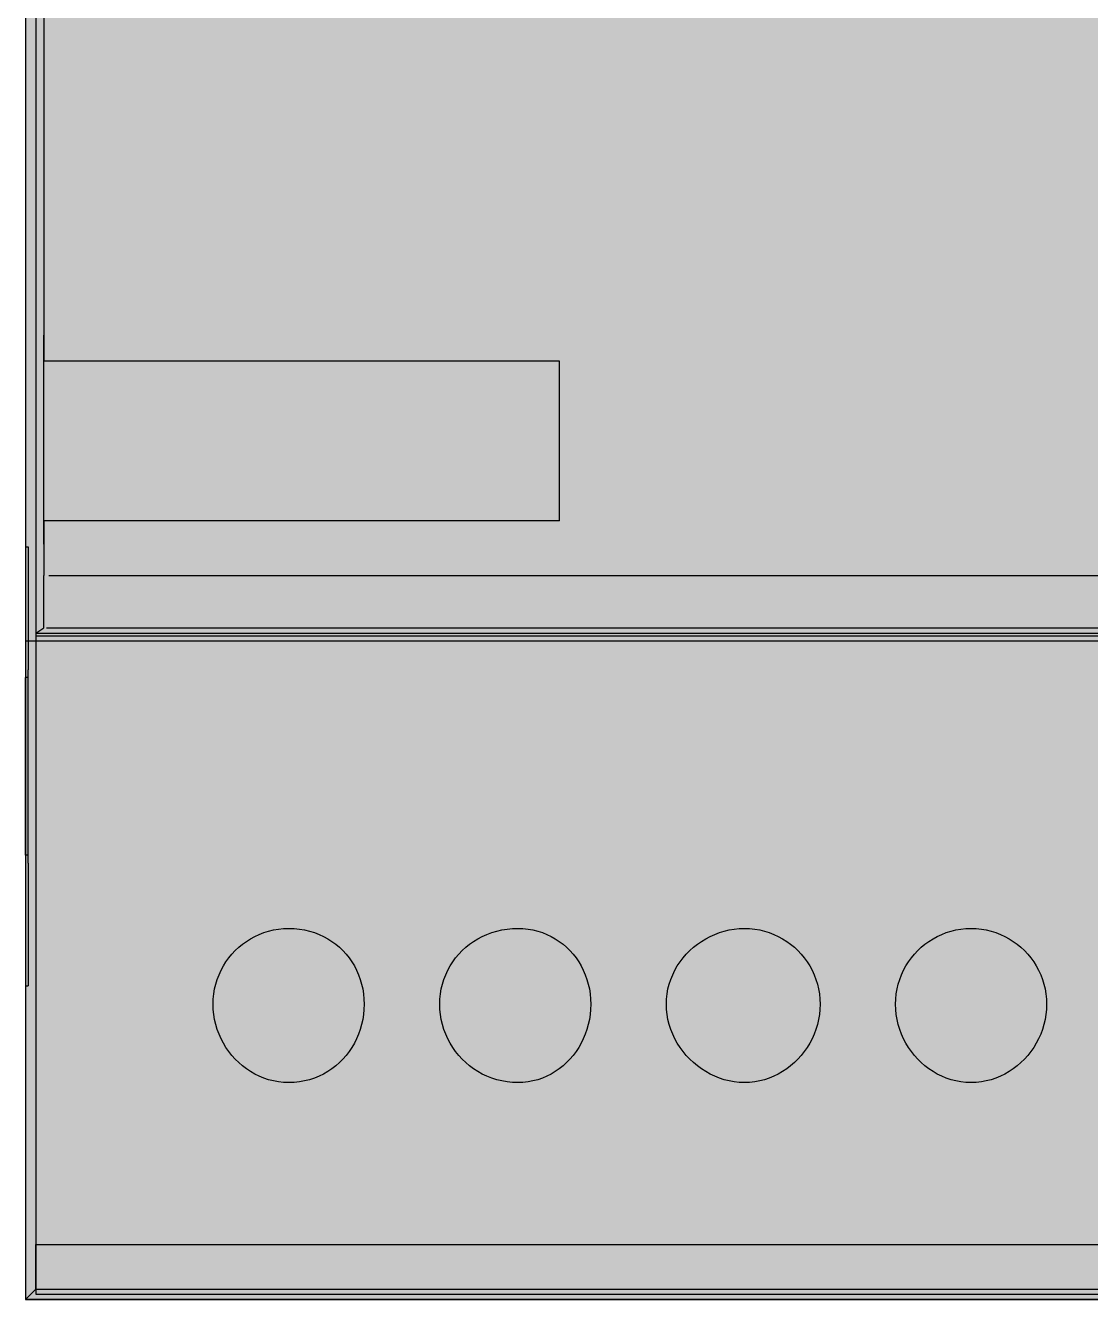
# Model space of a CAD drawing. Header units: millimetres. Extents: x 0 to 966, y -664 to 90.
# Drawn here: x 0 to 35.88, y -130 to -87.07 of the extents above; entities that cross this region are included whole.
import ezdxf

# ---------------------------------------------------------------- set-up
doc = ezdxf.new("R2010")
doc.units = ezdxf.units.MM
for name, color, linetype in [('HDL_BODY', 7, 'Continuous'), ('HDL_COLOUR', 7, 'Continuous'), ('HDL_DETAIL', 7, 'Continuous'), ('HDL_PRINT', 7, 'Continuous')]:
    doc.layers.add(name, color=color, linetype=linetype)

# ---------------------------------------------------------------- blocks, each defined once
blk = doc.blocks.new('M_R12.16.1-CD_FRONT')
at = {"layer": 'HDL_BODY', "true_color": 0x202126}
blk.add_hatch(color=250, dxfattribs=at).paths.add_polyline_path([(0, 0), (216, 0), (216, 90), (0, 90)])
at = {"layer": 'HDL_BODY', "true_color": 0x2a2a30}
blk.add_hatch(color=250, dxfattribs=at).paths.add_polyline_path([(0.4, 20.52), (215.6, 20.52), (215.6, 68.31), (0.4, 68.31)])
at = {"layer": 'HDL_BODY', "true_color": 0x23242a}
blk.add_hatch(color=250, dxfattribs=at).paths.add_polyline_path([(0.4, 0.5), (215.6, 0.5), (215.6, 19.8), (0.4, 19.8)])
at = {"layer": 'HDL_COLOUR', "true_color": 0x757a83}
blk.add_hatch(color=8, dxfattribs=at).paths.add_polyline_path([(0.615, 26.243), (17.993, 26.243), (17.993, 31.616), (0.615, 31.616)])
at = {"layer": 'HDL_COLOUR', "true_color": 0x18191d}
for points in [[(11.411, 9.951), (11.405, 9.776), (11.389, 9.603), (11.362, 9.433), (11.326, 9.266), (11.279, 9.103), (11.223, 8.944), (11.157, 8.789), (11.082, 8.64), (10.999, 8.496), (10.906, 8.358), (10.806, 8.226), (10.697, 8.101), (10.581, 7.984), (10.457, 7.875), (10.326, 7.773), (10.188, 7.681), (10.043, 7.597), (9.892, 7.523), (9.735, 7.46), (9.572, 7.407), (9.403, 7.365), (9.229, 7.334), (9.049, 7.315), (8.865, 7.309), (8.691, 7.315), (8.52, 7.334), (8.353, 7.365), (8.189, 7.407), (8.03, 7.46), (7.875, 7.524), (7.725, 7.597), (7.581, 7.681), (7.443, 7.773), (7.31, 7.875), (7.185, 7.984), (7.066, 8.101), (6.954, 8.226), (6.851, 8.358), (6.755, 8.496), (6.668, 8.64), (6.589, 8.789), (6.52, 8.944), (6.46, 9.103), (6.411, 9.266), (6.371, 9.433), (6.343, 9.603), (6.326, 9.776), (6.32, 9.951), (6.326, 10.126), (6.343, 10.297), (6.371, 10.465), (6.411, 10.629), (6.46, 10.789), (6.52, 10.944), (6.589, 11.094), (6.668, 11.239), (6.755, 11.378), (6.851, 11.511), (6.954, 11.637), (7.066, 11.756), (7.185, 11.868), (7.31, 11.972), (7.443, 12.068), (7.581, 12.156), (7.725, 12.234), (7.875, 12.304), (8.03, 12.363), (8.189, 12.413), (8.353, 12.453), (8.52, 12.481), (8.691, 12.499), (8.865, 12.504), (9.049, 12.499), (9.229, 12.481), (9.403, 12.453), (9.572, 12.413), (9.735, 12.363), (9.892, 12.304), (10.043, 12.234), (10.188, 12.156), (10.326, 12.068), (10.457, 11.972), (10.581, 11.868), (10.697, 11.756), (10.806, 11.637), (10.906, 11.511), (10.999, 11.378), (11.082, 11.239), (11.157, 11.094), (11.223, 10.944), (11.279, 10.789), (11.326, 10.629), (11.362, 10.465), (11.389, 10.297), (11.405, 10.126), (11.411, 9.951)], [(19.046, 9.951), (19.041, 9.776), (19.025, 9.603), (18.998, 9.433), (18.962, 9.266), (18.915, 9.103), (18.86, 8.944), (18.795, 8.789), (18.721, 8.64), (18.639, 8.496), (18.548, 8.358), (18.45, 8.226), (18.344, 8.101), (18.231, 7.984), (18.11, 7.875), (17.983, 7.773), (17.85, 7.681), (17.711, 7.597), (17.565, 7.523), (17.414, 7.46), (17.258, 7.407), (17.098, 7.365), (16.932, 7.334), (16.762, 7.315), (16.589, 7.309), (16.404, 7.315), (16.224, 7.334), (16.047, 7.365), (15.876, 7.407), (15.709, 7.46), (15.548, 7.523), (15.392, 7.597), (15.243, 7.681), (15.1, 7.773), (14.964, 7.875), (14.834, 7.984), (14.713, 8.101), (14.599, 8.226), (14.493, 8.358), (14.395, 8.496), (14.307, 8.64), (14.227, 8.789), (14.157, 8.944), (14.097, 9.103), (14.047, 9.266), (14.008, 9.433), (13.979, 9.603), (13.962, 9.776), (13.956, 9.951), (13.962, 10.126), (13.979, 10.297), (14.008, 10.465), (14.047, 10.629), (14.097, 10.789), (14.157, 10.944), (14.227, 11.094), (14.307, 11.239), (14.395, 11.378), (14.493, 11.511), (14.599, 11.637), (14.713, 11.756), (14.834, 11.868), (14.964, 11.972), (15.1, 12.068), (15.243, 12.156), (15.392, 12.234), (15.548, 12.304), (15.709, 12.363), (15.876, 12.413), (16.047, 12.453), (16.224, 12.481), (16.404, 12.499), (16.589, 12.504), (16.762, 12.499), (16.932, 12.481), (17.098, 12.453), (17.258, 12.413), (17.414, 12.363), (17.565, 12.304), (17.711, 12.234), (17.85, 12.156), (17.983, 12.068), (18.11, 11.972), (18.231, 11.868), (18.344, 11.756), (18.45, 11.637), (18.548, 11.511), (18.639, 11.378), (18.721, 11.239), (18.795, 11.094), (18.86, 10.944), (18.915, 10.789), (18.962, 10.629), (18.998, 10.465), (19.025, 10.297), (19.041, 10.126), (19.046, 9.951)], [(26.77, 9.951), (26.764, 9.776), (26.747, 9.603), (26.718, 9.433), (26.679, 9.266), (26.629, 9.103), (26.57, 8.944), (26.5, 8.789), (26.422, 8.64), (26.335, 8.496), (26.239, 8.358), (26.135, 8.226), (26.024, 8.101), (25.905, 7.984), (25.779, 7.875), (25.647, 7.773), (25.509, 7.681), (25.364, 7.597), (25.215, 7.523), (25.06, 7.46), (24.901, 7.407), (24.737, 7.365), (24.57, 7.334), (24.399, 7.315), (24.225, 7.309), (24.05, 7.315), (23.878, 7.334), (23.708, 7.365), (23.542, 7.407), (23.379, 7.46), (23.221, 7.523), (23.067, 7.597), (22.918, 7.681), (22.774, 7.773), (22.637, 7.875), (22.506, 7.984), (22.381, 8.101), (22.265, 8.226), (22.155, 8.358), (22.054, 8.496), (21.962, 8.64), (21.879, 8.789), (21.806, 8.944), (21.742, 9.103), (21.689, 9.266), (21.647, 9.433), (21.617, 9.603), (21.598, 9.776), (21.592, 9.951), (21.598, 10.126), (21.617, 10.297), (21.647, 10.465), (21.689, 10.629), (21.742, 10.789), (21.806, 10.944), (21.879, 11.094), (21.962, 11.239), (22.054, 11.378), (22.155, 11.511), (22.265, 11.637), (22.381, 11.756), (22.506, 11.868), (22.637, 11.972), (22.774, 12.068), (22.918, 12.156), (23.067, 12.234), (23.221, 12.304), (23.379, 12.363), (23.542, 12.413), (23.708, 12.453), (23.878, 12.481), (24.05, 12.499), (24.225, 12.504), (24.399, 12.499), (24.57, 12.481), (24.737, 12.453), (24.901, 12.413), (25.06, 12.363), (25.215, 12.304), (25.364, 12.234), (25.509, 12.156), (25.647, 12.068), (25.779, 11.972), (25.905, 11.868), (26.024, 11.756), (26.135, 11.637), (26.239, 11.511), (26.335, 11.378), (26.422, 11.239), (26.5, 11.094), (26.57, 10.944), (26.629, 10.789), (26.679, 10.629), (26.718, 10.465), (26.747, 10.297), (26.764, 10.126), (26.77, 9.951)], [(34.405, 9.951), (34.399, 9.776), (34.381, 9.603), (34.353, 9.433), (34.314, 9.266), (34.264, 9.103), (34.204, 8.944), (34.135, 8.789), (34.057, 8.64), (33.97, 8.496), (33.874, 8.358), (33.77, 8.226), (33.659, 8.101), (33.54, 7.984), (33.414, 7.875), (33.282, 7.773), (33.144, 7.681), (33, 7.597), (32.85, 7.523), (32.695, 7.46), (32.536, 7.407), (32.372, 7.365), (32.205, 7.334), (32.034, 7.315), (31.86, 7.309), (31.686, 7.315), (31.515, 7.334), (31.348, 7.365), (31.184, 7.407), (31.025, 7.46), (30.87, 7.523), (30.72, 7.597), (30.576, 7.681), (30.438, 7.773), (30.306, 7.875), (30.18, 7.984), (30.061, 8.101), (29.95, 8.226), (29.846, 8.358), (29.75, 8.496), (29.663, 8.64), (29.585, 8.789), (29.516, 8.944), (29.456, 9.103), (29.406, 9.266), (29.367, 9.433), (29.339, 9.603), (29.321, 9.776), (29.315, 9.951), (29.321, 10.126), (29.339, 10.297), (29.367, 10.465), (29.406, 10.629), (29.456, 10.789), (29.516, 10.944), (29.585, 11.094), (29.663, 11.239), (29.75, 11.378), (29.846, 11.511), (29.95, 11.637), (30.061, 11.756), (30.18, 11.868), (30.306, 11.972), (30.438, 12.068), (30.576, 12.156), (30.72, 12.234), (30.87, 12.304), (31.025, 12.363), (31.184, 12.413), (31.348, 12.453), (31.515, 12.481), (31.686, 12.499), (31.86, 12.504), (32.034, 12.499), (32.205, 12.481), (32.372, 12.453), (32.536, 12.413), (32.695, 12.363), (32.85, 12.304), (33, 12.234), (33.144, 12.156), (33.282, 12.068), (33.414, 11.972), (33.54, 11.868), (33.659, 11.756), (33.77, 11.637), (33.874, 11.511), (33.97, 11.378), (34.057, 11.239), (34.135, 11.094), (34.204, 10.944), (34.264, 10.789), (34.314, 10.629), (34.353, 10.465), (34.381, 10.297), (34.399, 10.126), (34.405, 9.951)]]:
    blk.add_hatch(color=250, dxfattribs=at).paths.add_polyline_path(points)
at = {"layer": 'HDL_PRINT', "true_color": 0xdee1e9}
for points in [[(9.918, 40.948), (10.708, 42.622), (11.674, 40.948), (9.918, 40.948)], [(26.331, 40.948), (27.296, 42.622), (28.174, 40.948), (26.331, 40.948)]]:
    blk.add_hatch(color=254, dxfattribs=at).paths.add_polyline_path(points)
h = blk.add_hatch(color=254, dxfattribs=at)
h.paths.add_polyline_path([(11.849, 37.955), (11.411, 37.955), (11.235, 38.484), (10.27, 38.484), (10.094, 37.955), (9.655, 37.955), (10.533, 40.158), (10.972, 40.158), (11.849, 37.955)])
h.paths.add_polyline_path([(11.059, 38.835), (10.708, 39.629), (10.445, 38.835), (11.059, 38.835)])
h = blk.add_hatch(color=254, dxfattribs=at)
h.paths.add_polyline_path([(26.419, 40.158), (27.296, 40.158), (27.367, 40.158), (27.428, 40.158), (27.481, 40.158), (27.528, 40.158), (27.57, 40.158), (27.61, 40.158), (27.647, 40.158), (27.685, 40.157), (27.723, 40.156), (27.76, 40.151), (27.798, 40.141), (27.836, 40.125), (27.873, 40.101), (27.911, 40.068), (27.944, 40.063), (27.969, 40.049), (27.989, 40.027), (28.008, 39.998), (28.029, 39.966), (28.054, 39.93), (28.086, 39.893), (28.091, 39.855), (28.104, 39.817), (28.121, 39.78), (28.14, 39.742), (28.157, 39.704), (28.169, 39.667), (28.174, 39.629), (28.169, 39.591), (28.157, 39.553), (28.14, 39.515), (28.121, 39.478), (28.104, 39.44), (28.091, 39.402), (28.086, 39.364), (28.049, 39.326), (28.011, 39.288), (27.974, 39.251), (27.936, 39.213), (27.898, 39.175), (27.861, 39.138), (27.823, 39.099), (27.885, 39.096), (27.94, 39.085), (27.988, 39.068), (28.032, 39.045), (28.071, 39.019), (28.107, 38.989), (28.141, 38.957), (28.174, 38.924), (28.207, 38.886), (28.23, 38.846), (28.246, 38.804), (28.255, 38.756), (28.26, 38.703), (28.262, 38.642), (28.262, 38.57), (28.262, 38.533), (28.26, 38.496), (28.255, 38.458), (28.246, 38.42), (28.23, 38.382), (28.207, 38.344), (28.174, 38.306), (28.169, 38.269), (28.155, 38.232), (28.133, 38.194), (28.105, 38.156), (28.072, 38.119), (28.036, 38.082), (27.999, 38.044), (27.961, 38.039), (27.923, 38.027), (27.886, 38.009), (27.848, 37.99), (27.811, 37.973), (27.773, 37.96), (27.735, 37.955), (27.703, 37.955), (27.663, 37.955), (27.615, 37.955), (27.559, 37.955), (27.493, 37.955), (27.417, 37.955), (27.33, 37.955), (27.232, 37.955), (27.121, 37.955), (26.419, 37.955), (26.419, 40.158)])
h.paths.add_polyline_path([(26.858, 39.804), (26.858, 39.275), (27.121, 39.275), (27.191, 39.275), (27.252, 39.275), (27.305, 39.275), (27.352, 39.275), (27.395, 39.275), (27.434, 39.275), (27.472, 39.275), (27.509, 39.281), (27.537, 39.298), (27.56, 39.319), (27.583, 39.341), (27.61, 39.357), (27.647, 39.364), (27.654, 39.402), (27.67, 39.43), (27.691, 39.453), (27.713, 39.475), (27.729, 39.503), (27.735, 39.539), (27.735, 39.584), (27.732, 39.625), (27.724, 39.662), (27.709, 39.691), (27.685, 39.711), (27.647, 39.718), (27.641, 39.754), (27.622, 39.778), (27.593, 39.793), (27.557, 39.801), (27.516, 39.803), (27.472, 39.804), (27.462, 39.804), (27.433, 39.804), (27.389, 39.804), (27.333, 39.804), (27.267, 39.804), (27.196, 39.804), (27.121, 39.804), (26.858, 39.804)])
h.paths.add_polyline_path([(26.858, 38.924), (26.858, 38.306), (27.296, 38.306), (27.347, 38.306), (27.404, 38.306), (27.461, 38.306), (27.511, 38.306), (27.546, 38.306), (27.56, 38.306), (27.597, 38.313), (27.625, 38.329), (27.648, 38.351), (27.67, 38.372), (27.698, 38.389), (27.735, 38.395), (27.74, 38.433), (27.753, 38.471), (27.77, 38.509), (27.789, 38.546), (27.806, 38.584), (27.818, 38.622), (27.823, 38.66), (27.822, 38.669), (27.818, 38.691), (27.804, 38.717), (27.778, 38.74), (27.735, 38.749), (27.729, 38.786), (27.713, 38.813), (27.691, 38.835), (27.67, 38.858), (27.654, 38.886), (27.647, 38.924), (27.611, 38.924), (27.567, 38.924), (27.516, 38.924), (27.461, 38.924), (27.402, 38.924), (27.339, 38.924), (27.274, 38.924), (27.209, 38.924), (26.858, 38.924)])
at = {"layer": 'HDL_DETAIL', "color": 251, "true_color": 0x52555c}
for points in [[(0.001, 0), (216, 0), (216, 89.824), (0.001, 89.824), (0.001, 0)], [(0.352, 0.176), (215.824, 0.176), (215.824, 90), (0.352, 90), (0.352, 0.176)], [(0.001, 22.192), (216, 22.192), (216, 67.544), (0.001, 67.544), (0.001, 22.192)], [(0.352, 22.368), (215.824, 22.368), (215.824, 67.72), (0.352, 67.72), (0.352, 22.368)], [(11.411, 9.951), (11.405, 9.776), (11.389, 9.603), (11.362, 9.433), (11.326, 9.266), (11.279, 9.103), (11.223, 8.944), (11.157, 8.789), (11.082, 8.64), (10.999, 8.496), (10.906, 8.358), (10.806, 8.226), (10.697, 8.101), (10.581, 7.984), (10.457, 7.875), (10.326, 7.773), (10.188, 7.681), (10.043, 7.597), (9.892, 7.523), (9.735, 7.46), (9.572, 7.407), (9.403, 7.365), (9.229, 7.334), (9.049, 7.315), (8.865, 7.309), (8.691, 7.315), (8.52, 7.334), (8.353, 7.365), (8.189, 7.407), (8.03, 7.46), (7.875, 7.524), (7.725, 7.597), (7.581, 7.681), (7.443, 7.773), (7.31, 7.875), (7.185, 7.984), (7.066, 8.101), (6.954, 8.226), (6.851, 8.358), (6.755, 8.496), (6.668, 8.64), (6.589, 8.789), (6.52, 8.944), (6.46, 9.103), (6.411, 9.266), (6.371, 9.433), (6.343, 9.603), (6.326, 9.776), (6.32, 9.951), (6.326, 10.126), (6.343, 10.297), (6.371, 10.465), (6.411, 10.629), (6.46, 10.789), (6.52, 10.944), (6.589, 11.094), (6.668, 11.239), (6.755, 11.378), (6.851, 11.511), (6.954, 11.637), (7.066, 11.756), (7.185, 11.868), (7.31, 11.972), (7.443, 12.068), (7.581, 12.156), (7.725, 12.234), (7.875, 12.304), (8.03, 12.363), (8.189, 12.413), (8.353, 12.453), (8.52, 12.481), (8.691, 12.499), (8.865, 12.504), (9.049, 12.499), (9.229, 12.481), (9.403, 12.453), (9.572, 12.413), (9.735, 12.363), (9.892, 12.304), (10.043, 12.234), (10.188, 12.156), (10.326, 12.068), (10.457, 11.972), (10.581, 11.868), (10.697, 11.756), (10.806, 11.637), (10.906, 11.511), (10.999, 11.378), (11.082, 11.239), (11.157, 11.094), (11.223, 10.944), (11.279, 10.789), (11.326, 10.629), (11.362, 10.465), (11.389, 10.297), (11.405, 10.126), (11.411, 9.951)], [(19.046, 9.951), (19.041, 9.776), (19.025, 9.603), (18.998, 9.433), (18.962, 9.266), (18.915, 9.103), (18.86, 8.944), (18.795, 8.789), (18.721, 8.64), (18.639, 8.496), (18.548, 8.358), (18.45, 8.226), (18.344, 8.101), (18.231, 7.984), (18.11, 7.875), (17.983, 7.773), (17.85, 7.681), (17.711, 7.597), (17.565, 7.523), (17.414, 7.46), (17.258, 7.407), (17.098, 7.365), (16.932, 7.334), (16.762, 7.315), (16.589, 7.309), (16.404, 7.315), (16.224, 7.334), (16.047, 7.365), (15.876, 7.407), (15.709, 7.46), (15.548, 7.523), (15.392, 7.597), (15.243, 7.681), (15.1, 7.773), (14.964, 7.875), (14.834, 7.984), (14.713, 8.101), (14.599, 8.226), (14.493, 8.358), (14.395, 8.496), (14.307, 8.64), (14.227, 8.789), (14.157, 8.944), (14.097, 9.103), (14.047, 9.266), (14.008, 9.433), (13.979, 9.603), (13.962, 9.776), (13.956, 9.951), (13.962, 10.126), (13.979, 10.297), (14.008, 10.465), (14.047, 10.629), (14.097, 10.789), (14.157, 10.944), (14.227, 11.094), (14.307, 11.239), (14.395, 11.378), (14.493, 11.511), (14.599, 11.637), (14.713, 11.756), (14.834, 11.868), (14.964, 11.972), (15.1, 12.068), (15.243, 12.156), (15.392, 12.234), (15.548, 12.304), (15.709, 12.363), (15.876, 12.413), (16.047, 12.453), (16.224, 12.481), (16.404, 12.499), (16.589, 12.504), (16.762, 12.499), (16.932, 12.481), (17.098, 12.453), (17.258, 12.413), (17.414, 12.363), (17.565, 12.304), (17.711, 12.234), (17.85, 12.156), (17.983, 12.068), (18.11, 11.972), (18.231, 11.868), (18.344, 11.756), (18.45, 11.637), (18.548, 11.511), (18.639, 11.378), (18.721, 11.239), (18.795, 11.094), (18.86, 10.944), (18.915, 10.789), (18.962, 10.629), (18.998, 10.465), (19.025, 10.297), (19.041, 10.126), (19.046, 9.951)], [(26.77, 9.951), (26.764, 9.776), (26.747, 9.603), (26.718, 9.433), (26.679, 9.266), (26.629, 9.103), (26.57, 8.944), (26.5, 8.789), (26.422, 8.64), (26.335, 8.496), (26.239, 8.358), (26.135, 8.226), (26.024, 8.101), (25.905, 7.984), (25.779, 7.875), (25.647, 7.773), (25.509, 7.681), (25.364, 7.597), (25.215, 7.523), (25.06, 7.46), (24.901, 7.407), (24.737, 7.365), (24.57, 7.334), (24.399, 7.315), (24.225, 7.309), (24.05, 7.315), (23.878, 7.334), (23.708, 7.365), (23.542, 7.407), (23.379, 7.46), (23.221, 7.523), (23.067, 7.597), (22.918, 7.681), (22.774, 7.773), (22.637, 7.875), (22.506, 7.984), (22.381, 8.101), (22.265, 8.226), (22.155, 8.358), (22.054, 8.496), (21.962, 8.64), (21.879, 8.789), (21.806, 8.944), (21.742, 9.103), (21.689, 9.266), (21.647, 9.433), (21.617, 9.603), (21.598, 9.776), (21.592, 9.951), (21.598, 10.126), (21.617, 10.297), (21.647, 10.465), (21.689, 10.629), (21.742, 10.789), (21.806, 10.944), (21.879, 11.094), (21.962, 11.239), (22.054, 11.378), (22.155, 11.511), (22.265, 11.637), (22.381, 11.756), (22.506, 11.868), (22.637, 11.972), (22.774, 12.068), (22.918, 12.156), (23.067, 12.234), (23.221, 12.304), (23.379, 12.363), (23.542, 12.413), (23.708, 12.453), (23.878, 12.481), (24.05, 12.499), (24.225, 12.504), (24.399, 12.499), (24.57, 12.481), (24.737, 12.453), (24.901, 12.413), (25.06, 12.363), (25.215, 12.304), (25.364, 12.234), (25.509, 12.156), (25.647, 12.068), (25.779, 11.972), (25.905, 11.868), (26.024, 11.756), (26.135, 11.637), (26.239, 11.511), (26.335, 11.378), (26.422, 11.239), (26.5, 11.094), (26.57, 10.944), (26.629, 10.789), (26.679, 10.629), (26.718, 10.465), (26.747, 10.297), (26.764, 10.126), (26.77, 9.951)], [(34.405, 9.951), (34.399, 9.776), (34.381, 9.603), (34.353, 9.433), (34.314, 9.266), (34.264, 9.103), (34.204, 8.944), (34.135, 8.789), (34.057, 8.64), (33.97, 8.496), (33.874, 8.358), (33.77, 8.226), (33.659, 8.101), (33.54, 7.984), (33.414, 7.875), (33.282, 7.773), (33.144, 7.681), (33, 7.597), (32.85, 7.523), (32.695, 7.46), (32.536, 7.407), (32.372, 7.365), (32.205, 7.334), (32.034, 7.315), (31.86, 7.309), (31.686, 7.315), (31.515, 7.334), (31.348, 7.365), (31.184, 7.407), (31.025, 7.46), (30.87, 7.523), (30.72, 7.597), (30.576, 7.681), (30.438, 7.773), (30.306, 7.875), (30.18, 7.984), (30.061, 8.101), (29.95, 8.226), (29.846, 8.358), (29.75, 8.496), (29.663, 8.64), (29.585, 8.789), (29.516, 8.944), (29.456, 9.103), (29.406, 9.266), (29.367, 9.433), (29.339, 9.603), (29.321, 9.776), (29.315, 9.951), (29.321, 10.126), (29.339, 10.297), (29.367, 10.465), (29.406, 10.629), (29.456, 10.789), (29.516, 10.944), (29.585, 11.094), (29.663, 11.239), (29.75, 11.378), (29.846, 11.511), (29.95, 11.637), (30.061, 11.756), (30.18, 11.868), (30.306, 11.972), (30.438, 12.068), (30.576, 12.156), (30.72, 12.234), (30.87, 12.304), (31.025, 12.363), (31.184, 12.413), (31.348, 12.453), (31.515, 12.481), (31.686, 12.499), (31.86, 12.504), (32.034, 12.499), (32.205, 12.481), (32.372, 12.453), (32.536, 12.413), (32.695, 12.363), (32.85, 12.304), (33, 12.234), (33.144, 12.156), (33.282, 12.068), (33.414, 11.972), (33.54, 11.868), (33.659, 11.756), (33.77, 11.637), (33.874, 11.511), (33.97, 11.378), (34.057, 11.239), (34.135, 11.094), (34.204, 10.944), (34.264, 10.789), (34.314, 10.629), (34.353, 10.465), (34.381, 10.297), (34.399, 10.126), (34.405, 9.951)]]:
    blk.add_lwpolyline(points, close=True, dxfattribs=at)
for points in [[(0.615, 65.873), (0.615, 54.424), (0.615, 43.061), (0.615, 31.616)], [(0.001, 64.461), (0.001, 25.362)], [(0.001, 64.461), (0.001, 25.362)], [(0.001, 64.461), (0.001, 25.362)], [(0.001, 64.461), (0.001, 25.362)], [(0.001, 64.461), (0.001, 25.362)], [(0.001, 64.461), (0.001, 25.362)], [(0.001, 64.461), (0.001, 25.362)], [(0.001, 64.461), (0.001, 25.362)], [(0.001, 64.461), (0.001, 25.362)], [(0.001, 64.461), (0.001, 25.362)], [(0.001, 64.461), (0.001, 25.362)], [(0.001, 64.461), (0.001, 25.362)], [(0.001, 64.461), (0.001, 25.362)], [(0.001, 64.461), (0.001, 25.362)], [(0.001, 64.461), (0.001, 25.362)], [(0.001, 64.461), (0.001, 25.362)], [(0.001, 64.461), (0.001, 25.362)], [(0.001, 64.461), (0.001, 25.362)], [(0.001, 64.461), (0.001, 25.362)], [(0.001, 64.461), (0.001, 25.362)], [(0.001, 64.461), (0.001, 25.362)], [(0.615, 31.616), (0.615, 32.495)], [(0.615, 26.243), (0.615, 27.828), (0.615, 30.118), (0.615, 31.616)], [(17.993, 31.616), (0.615, 31.616)], [(17.993, 31.616), (0.615, 31.616)], [(17.993, 31.616), (0.615, 31.616)], [(17.993, 31.616), (0.615, 31.616)], [(17.993, 31.616), (0.615, 31.616)], [(17.993, 31.616), (0.615, 31.616)], [(17.993, 31.616), (0.615, 31.616)], [(17.993, 31.616), (0.615, 31.616)], [(17.993, 31.616), (0.615, 31.616)], [(17.993, 31.616), (0.615, 31.616)], [(17.993, 31.616), (0.615, 31.616)], [(17.993, 31.616), (0.615, 31.616)], [(17.993, 31.616), (0.615, 31.616)], [(17.993, 31.616), (0.615, 31.616)], [(17.993, 31.616), (0.615, 31.616)], [(17.993, 31.616), (0.615, 31.616)], [(17.993, 31.616), (0.615, 31.616)], [(17.993, 31.616), (0.615, 31.616)], [(17.993, 31.616), (0.615, 31.616)], [(17.993, 31.616), (0.615, 31.616)], [(17.993, 31.616), (0.615, 31.616)], [(17.993, 26.243), (17.993, 31.616)], [(0.615, 26.243), (0.615, 25.626), (0.615, 25.01), (0.615, 24.393)], [(0.615, 25.45), (0.615, 26.243)], [(17.993, 26.243), (0.615, 26.243)], [(17.993, 26.243), (0.615, 26.243)], [(17.993, 26.243), (0.615, 26.243)], [(17.993, 26.243), (0.615, 26.243)], [(17.993, 26.243), (0.615, 26.243)], [(17.993, 26.243), (0.615, 26.243)], [(17.993, 26.243), (0.615, 26.243)], [(17.993, 26.243), (0.615, 26.243)], [(17.993, 26.243), (0.615, 26.243)], [(17.993, 26.243), (0.615, 26.243)], [(17.993, 26.243), (0.615, 26.243)], [(17.993, 26.243), (0.615, 26.243)], [(17.993, 26.243), (0.615, 26.243)], [(17.993, 26.243), (0.615, 26.243)], [(17.993, 26.243), (0.615, 26.243)], [(17.993, 26.243), (0.615, 26.243)], [(17.993, 26.243), (0.615, 26.243)], [(17.993, 26.243), (0.615, 26.243)], [(17.993, 26.243), (0.615, 26.243)], [(17.993, 26.243), (0.615, 26.243)], [(17.993, 26.243), (0.615, 26.243)], [(0.001, 25.362), (0.088, 25.362)], [(0.001, 25.362), (0.088, 25.362)], [(0.001, 25.362), (0.088, 25.362)], [(0.001, 25.362), (0.088, 25.362)], [(0.001, 25.362), (0.088, 25.362)], [(0.001, 25.362), (0.088, 25.362)], [(0.001, 25.362), (0.088, 25.362)], [(0.001, 25.362), (0.088, 25.362)], [(0.001, 25.362), (0.088, 25.362)], [(0.001, 25.362), (0.088, 25.362)], [(0.001, 25.362), (0.088, 25.362)], [(0.001, 25.362), (0.088, 25.362)], [(0.001, 25.362), (0.088, 25.362)], [(0.001, 25.362), (0.088, 25.362)], [(0.001, 25.362), (0.088, 25.362)], [(0.001, 25.362), (0.088, 25.362)], [(0.001, 25.362), (0.088, 25.362)], [(0.001, 25.362), (0.088, 25.362)], [(0.001, 25.362), (0.088, 25.362)], [(0.001, 25.362), (0.088, 25.362)], [(0.001, 25.362), (0.088, 25.362)], [(0.088, 25.362), (0.088, 25.274), (0.088, 25.01), (0.088, 23.425)], [(0.615, 22.632), (0.615, 22.72), (0.615, 22.984), (0.615, 24.393)], [(0.79, 24.393), (214.506, 24.393)], [(0.79, 24.393), (214.506, 24.393)], [(0.79, 24.393), (214.506, 24.393)], [(0.79, 24.393), (214.506, 24.393)], [(0.79, 24.393), (214.506, 24.393)], [(0.79, 24.393), (214.506, 24.393)], [(0.79, 24.393), (214.506, 24.393)], [(0.79, 24.393), (214.506, 24.393)], [(0.79, 24.393), (214.506, 24.393)], [(0.79, 24.393), (214.506, 24.393)], [(0.79, 24.393), (214.506, 24.393)], [(0.79, 24.393), (214.506, 24.393)], [(0.79, 24.393), (214.506, 24.393)], [(0.79, 24.393), (214.506, 24.393)], [(0.79, 24.393), (214.506, 24.393)], [(0.79, 24.393), (214.506, 24.393)], [(0.79, 24.393), (214.506, 24.393)], [(0.79, 24.393), (214.506, 24.393)], [(0.79, 24.393), (214.506, 24.393)], [(0.79, 24.393), (214.506, 24.393)], [(0.79, 24.393), (215.999, 24.393)], [(0.088, 23.425), (0.088, 21.223)], [(0.088, 23.425), (0.088, 21.223)], [(0.088, 23.425), (0.088, 21.223)], [(0.088, 23.425), (0.088, 21.223)], [(0.088, 23.425), (0.088, 21.223)], [(0.088, 23.425), (0.088, 21.223)], [(0.088, 23.425), (0.088, 21.223)], [(0.088, 23.425), (0.088, 21.223)], [(0.088, 23.425), (0.088, 21.223)], [(0.088, 23.425), (0.088, 21.223)], [(0.088, 23.425), (0.088, 21.223)], [(0.088, 23.425), (0.088, 21.223)], [(0.088, 23.425), (0.088, 21.223)], [(0.088, 23.425), (0.088, 21.223)], [(0.088, 23.425), (0.088, 21.223)], [(0.088, 23.425), (0.088, 21.223)], [(0.088, 23.425), (0.088, 21.223)], [(0.088, 23.425), (0.088, 21.223)], [(0.088, 23.425), (0.088, 21.223)], [(0.088, 23.425), (0.088, 21.223)], [(0.088, 23.425), (0.088, 21.223)], [(0.352, 22.456), (0.615, 22.632)], [(0.352, 22.456), (0.615, 22.632)], [(0.352, 22.456), (0.615, 22.632)], [(0.352, 22.456), (0.615, 22.632)], [(0.352, 22.456), (0.615, 22.632)], [(0.352, 22.456), (0.615, 22.632)], [(0.352, 22.456), (0.615, 22.632)], [(0.352, 22.456), (0.615, 22.632)], [(0.352, 22.456), (0.615, 22.632)], [(0.352, 22.456), (0.615, 22.632)], [(0.352, 22.456), (0.615, 22.632)], [(0.352, 22.456), (0.615, 22.632)], [(0.352, 22.456), (0.615, 22.632)], [(0.352, 22.456), (0.615, 22.632)], [(0.352, 22.456), (0.615, 22.632)], [(0.352, 22.456), (0.615, 22.632)], [(0.352, 22.456), (0.615, 22.632)], [(0.352, 22.456), (0.615, 22.632)], [(0.352, 22.456), (0.615, 22.632)], [(0.352, 22.456), (0.615, 22.632)], [(0.352, 22.456), (0.615, 22.632)], [(0.352, 22.456), (0.352, 1.849)], [(0.352, 22.456), (0.352, 1.849)], [(0.352, 22.456), (0.352, 1.849)], [(0.352, 22.456), (0.352, 1.849)], [(0.352, 22.456), (0.352, 1.849)], [(0.352, 22.456), (0.352, 1.849)], [(0.352, 22.456), (0.352, 1.849)], [(0.352, 22.456), (0.352, 1.849)], [(0.352, 22.456), (0.352, 1.849)], [(0.352, 22.456), (0.352, 1.849)], [(0.352, 22.456), (0.352, 1.849)], [(0.352, 22.456), (0.352, 1.849)], [(0.352, 22.456), (0.352, 1.849)], [(0.352, 22.456), (0.352, 1.849)], [(0.352, 22.456), (0.352, 1.849)], [(0.352, 22.456), (0.352, 1.849)], [(0.352, 22.456), (0.352, 1.849)], [(0.352, 22.456), (0.352, 1.849)], [(0.352, 22.456), (0.352, 1.849)], [(0.352, 22.456), (0.352, 1.849)], [(0.352, 22.456), (0.352, 1.849)], [(0.352, 22.456), (214.858, 22.456)], [(0.352, 22.456), (214.858, 22.456)], [(0.352, 22.456), (214.858, 22.456)], [(0.352, 22.456), (214.858, 22.456)], [(0.352, 22.456), (214.858, 22.456)], [(0.352, 22.456), (214.858, 22.456)], [(0.352, 22.456), (214.858, 22.456)], [(0.352, 22.456), (214.858, 22.456)], [(0.352, 22.456), (214.858, 22.456)], [(0.352, 22.456), (214.858, 22.456)], [(0.352, 22.456), (214.858, 22.456)], [(0.352, 22.456), (214.858, 22.456)], [(0.352, 22.456), (214.858, 22.456)], [(0.352, 22.456), (214.858, 22.456)], [(0.352, 22.456), (214.858, 22.456)], [(0.352, 22.456), (214.858, 22.456)], [(0.352, 22.456), (214.858, 22.456)], [(0.352, 22.456), (214.858, 22.456)], [(0.352, 22.456), (214.858, 22.456)], [(0.352, 22.456), (214.858, 22.456)], [(0.352, 22.456), (215.824, 22.456)], [(0.703, 22.632), (214.506, 22.632)], [(0.703, 22.632), (214.506, 22.632)], [(0.703, 22.632), (214.506, 22.632)], [(0.703, 22.632), (214.506, 22.632)], [(0.703, 22.632), (214.506, 22.632)], [(0.703, 22.632), (214.506, 22.632)], [(0.703, 22.632), (214.506, 22.632)], [(0.703, 22.632), (214.506, 22.632)], [(0.703, 22.632), (214.506, 22.632)], [(0.703, 22.632), (214.506, 22.632)], [(0.703, 22.632), (214.506, 22.632)], [(0.703, 22.632), (214.506, 22.632)], [(0.703, 22.632), (214.506, 22.632)], [(0.703, 22.632), (214.506, 22.632)], [(0.703, 22.632), (214.506, 22.632)], [(0.703, 22.632), (214.506, 22.632)], [(0.703, 22.632), (214.506, 22.632)], [(0.703, 22.632), (214.506, 22.632)], [(0.703, 22.632), (214.506, 22.632)], [(0.703, 22.632), (214.506, 22.632)], [(0.703, 22.632), (215.999, 22.632)], [(0.088, 14.706), (0.088, 21.223)], [(0.088, 14.706), (0.088, 21.223)], [(0.088, 14.706), (0.088, 21.223)], [(0.088, 14.706), (0.088, 21.223)], [(0.088, 14.706), (0.088, 21.223)], [(0.088, 14.706), (0.088, 21.223)], [(0.088, 14.706), (0.088, 21.223)], [(0.088, 14.706), (0.088, 21.223)], [(0.088, 14.706), (0.088, 21.223)], [(0.088, 14.706), (0.088, 21.223)], [(0.088, 14.706), (0.088, 21.223)], [(0.088, 14.706), (0.088, 21.223)], [(0.088, 14.706), (0.088, 21.223)], [(0.088, 14.706), (0.088, 21.223)], [(0.088, 14.706), (0.088, 21.223)], [(0.088, 14.706), (0.088, 21.223)], [(0.088, 14.706), (0.088, 21.223)], [(0.088, 14.706), (0.088, 21.223)], [(0.088, 14.706), (0.088, 21.223)], [(0.088, 14.706), (0.088, 21.223)], [(0.088, 14.706), (0.088, 21.223)], [(0.001, 20.959), (0.001, 14.97)], [(0.001, 20.959), (0.001, 14.97)], [(0.001, 20.959), (0.001, 14.97)], [(0.001, 20.959), (0.001, 14.97)], [(0.001, 20.959), (0.001, 14.97)], [(0.001, 20.959), (0.001, 14.97)], [(0.001, 20.959), (0.001, 14.97)], [(0.001, 20.959), (0.001, 14.97)], [(0.001, 20.959), (0.001, 14.97)], [(0.001, 20.959), (0.001, 14.97)], [(0.001, 20.959), (0.001, 14.97)], [(0.001, 20.959), (0.001, 14.97)], [(0.001, 20.959), (0.001, 14.97)], [(0.001, 20.959), (0.001, 14.97)], [(0.001, 20.959), (0.001, 14.97)], [(0.001, 20.959), (0.001, 14.97)], [(0.001, 20.959), (0.001, 14.97)], [(0.001, 20.959), (0.001, 14.97)], [(0.001, 20.959), (0.001, 14.97)], [(0.001, 20.959), (0.001, 14.97)], [(0.001, 20.959), (0.001, 14.97)], [(0.001, 14.97), (0.001, 20.959)], [(0.001, 14.97), (0.001, 20.959)], [(0.001, 14.97), (0.001, 20.959)], [(0.001, 14.97), (0.001, 20.959)], [(0.001, 14.97), (0.001, 20.959)], [(0.001, 14.97), (0.001, 20.959)], [(0.001, 14.97), (0.001, 20.959)], [(0.001, 14.97), (0.001, 20.959)], [(0.001, 14.97), (0.001, 20.959)], [(0.001, 14.97), (0.001, 20.959)], [(0.001, 14.97), (0.001, 20.959)], [(0.001, 14.97), (0.001, 20.959)], [(0.001, 14.97), (0.001, 20.959)], [(0.001, 14.97), (0.001, 20.959)], [(0.001, 14.97), (0.001, 20.959)], [(0.001, 14.97), (0.001, 20.959)], [(0.001, 14.97), (0.001, 20.959)], [(0.001, 14.97), (0.001, 20.959)], [(0.001, 14.97), (0.001, 20.959)], [(0.001, 14.97), (0.001, 20.959)], [(0.001, 14.97), (0.001, 20.959)], [(0.088, 20.959), (0.001, 20.959)], [(0.088, 20.959), (0.001, 20.959)], [(0.088, 20.959), (0.001, 20.959)], [(0.088, 20.959), (0.001, 20.959)], [(0.088, 20.959), (0.001, 20.959)], [(0.088, 20.959), (0.001, 20.959)], [(0.088, 20.959), (0.001, 20.959)], [(0.088, 20.959), (0.001, 20.959)], [(0.088, 20.959), (0.001, 20.959)], [(0.088, 20.959), (0.001, 20.959)], [(0.088, 20.959), (0.001, 20.959)], [(0.088, 20.959), (0.001, 20.959)], [(0.088, 20.959), (0.001, 20.959)], [(0.088, 20.959), (0.001, 20.959)], [(0.088, 20.959), (0.001, 20.959)], [(0.088, 20.959), (0.001, 20.959)], [(0.088, 20.959), (0.001, 20.959)], [(0.088, 20.959), (0.001, 20.959)], [(0.088, 20.959), (0.001, 20.959)], [(0.088, 20.959), (0.001, 20.959)], [(0.088, 20.959), (0.001, 20.959)], [(0.088, 14.97), (0.001, 14.97)], [(0.088, 14.97), (0.001, 14.97)], [(0.088, 14.97), (0.001, 14.97)], [(0.088, 14.97), (0.001, 14.97)], [(0.088, 14.97), (0.001, 14.97)], [(0.088, 14.97), (0.001, 14.97)], [(0.088, 14.97), (0.001, 14.97)], [(0.088, 14.97), (0.001, 14.97)], [(0.088, 14.97), (0.001, 14.97)], [(0.088, 14.97), (0.001, 14.97)], [(0.088, 14.97), (0.001, 14.97)], [(0.088, 14.97), (0.001, 14.97)], [(0.088, 14.97), (0.001, 14.97)], [(0.088, 14.97), (0.001, 14.97)], [(0.088, 14.97), (0.001, 14.97)], [(0.088, 14.97), (0.001, 14.97)], [(0.088, 14.97), (0.001, 14.97)], [(0.088, 14.97), (0.001, 14.97)], [(0.088, 14.97), (0.001, 14.97)], [(0.088, 14.97), (0.001, 14.97)], [(0.088, 14.97), (0.001, 14.97)], [(0.088, 14.706), (0.088, 12.504)], [(0.088, 14.706), (0.088, 12.504)], [(0.088, 14.706), (0.088, 12.504)], [(0.088, 14.706), (0.088, 12.504)], [(0.088, 14.706), (0.088, 12.504)], [(0.088, 14.706), (0.088, 12.504)], [(0.088, 14.706), (0.088, 12.504)], [(0.088, 14.706), (0.088, 12.504)], [(0.088, 14.706), (0.088, 12.504)], [(0.088, 14.706), (0.088, 12.504)], [(0.088, 14.706), (0.088, 12.504)], [(0.088, 14.706), (0.088, 12.504)], [(0.088, 14.706), (0.088, 12.504)], [(0.088, 14.706), (0.088, 12.504)], [(0.088, 14.706), (0.088, 12.504)], [(0.088, 14.706), (0.088, 12.504)], [(0.088, 14.706), (0.088, 12.504)], [(0.088, 14.706), (0.088, 12.504)], [(0.088, 14.706), (0.088, 12.504)], [(0.088, 14.706), (0.088, 12.504)], [(0.088, 14.706), (0.088, 12.504)], [(0.088, 12.504), (0.088, 11.888), (0.088, 11.36), (0.088, 10.567)], [(0.001, 10.567), (0.001, 0)], [(0.001, 10.567), (0.001, 0)], [(0.001, 10.567), (0.001, 0)], [(0.001, 10.567), (0.001, 0)], [(0.001, 10.567), (0.001, 0)], [(0.001, 10.567), (0.001, 0)], [(0.001, 10.567), (0.001, 0)], [(0.001, 10.567), (0.001, 0)], [(0.001, 10.567), (0.001, 0)], [(0.001, 10.567), (0.001, 0)], [(0.001, 10.567), (0.001, 0)], [(0.001, 10.567), (0.001, 0)], [(0.001, 10.567), (0.001, 0)], [(0.001, 10.567), (0.001, 0)], [(0.001, 10.567), (0.001, 0)], [(0.001, 10.567), (0.001, 0)], [(0.001, 10.567), (0.001, 0)], [(0.001, 10.567), (0.001, 0)], [(0.001, 10.567), (0.001, 0)], [(0.001, 10.567), (0.001, 0)], [(0.001, 10.567), (0.001, 0)], [(0.001, 10.567), (0.088, 10.567)], [(0.001, 10.567), (0.088, 10.567)], [(0.001, 10.567), (0.088, 10.567)], [(0.001, 10.567), (0.088, 10.567)], [(0.001, 10.567), (0.088, 10.567)], [(0.001, 10.567), (0.088, 10.567)], [(0.001, 10.567), (0.088, 10.567)], [(0.001, 10.567), (0.088, 10.567)], [(0.001, 10.567), (0.088, 10.567)], [(0.001, 10.567), (0.088, 10.567)], [(0.001, 10.567), (0.088, 10.567)], [(0.001, 10.567), (0.088, 10.567)], [(0.001, 10.567), (0.088, 10.567)], [(0.001, 10.567), (0.088, 10.567)], [(0.001, 10.567), (0.088, 10.567)], [(0.001, 10.567), (0.088, 10.567)], [(0.001, 10.567), (0.088, 10.567)], [(0.001, 10.567), (0.088, 10.567)], [(0.001, 10.567), (0.088, 10.567)], [(0.001, 10.567), (0.088, 10.567)], [(0.001, 10.567), (0.088, 10.567)], [(0.352, 0.352), (0.352, 0.44), (0.352, 0.616), (0.352, 1.849)], [(0.352, 1.849), (127.088, 1.849)], [(0.352, 1.849), (127.088, 1.849)], [(0.352, 1.849), (127.088, 1.849)], [(0.352, 1.849), (127.088, 1.849)], [(0.352, 1.849), (127.088, 1.849)], [(0.352, 1.849), (127.088, 1.849)], [(0.352, 1.849), (127.088, 1.849)], [(0.352, 1.849), (127.088, 1.849)], [(0.352, 1.849), (127.088, 1.849)], [(0.352, 1.849), (127.088, 1.849)], [(0.352, 1.849), (127.088, 1.849)], [(0.352, 1.849), (127.088, 1.849)], [(0.352, 1.849), (127.088, 1.849)], [(0.352, 1.849), (127.088, 1.849)], [(0.352, 1.849), (127.088, 1.849)], [(0.352, 1.849), (127.088, 1.849)], [(0.352, 1.849), (127.088, 1.849)], [(0.352, 1.849), (127.088, 1.849)], [(0.352, 1.849), (127.088, 1.849)], [(0.352, 1.849), (127.088, 1.849)], [(0.352, 1.849), (205.027, 1.849)], [(0.001, 0), (0.352, 0.352)], [(0.001, 0), (0.352, 0.352)], [(0.001, 0), (0.352, 0.352)], [(0.001, 0), (0.352, 0.352)], [(0.001, 0), (0.352, 0.352)], [(0.001, 0), (0.352, 0.352)], [(0.001, 0), (0.352, 0.352)], [(0.001, 0), (0.352, 0.352)], [(0.001, 0), (0.352, 0.352)], [(0.001, 0), (0.352, 0.352)], [(0.001, 0), (0.352, 0.352)], [(0.001, 0), (0.352, 0.352)], [(0.001, 0), (0.352, 0.352)], [(0.001, 0), (0.352, 0.352)], [(0.001, 0), (0.352, 0.352)], [(0.001, 0), (0.352, 0.352)], [(0.001, 0), (0.352, 0.352)], [(0.001, 0), (0.352, 0.352)], [(0.001, 0), (0.352, 0.352)], [(0.001, 0), (0.352, 0.352)], [(0.001, 0), (0.352, 0.352)], [(65.3, 0), (0.001, 0)], [(65.3, 0), (0.001, 0)], [(65.3, 0), (0.001, 0)], [(65.3, 0), (0.001, 0)], [(65.3, 0), (0.001, 0)], [(65.3, 0), (0.001, 0)], [(65.3, 0), (0.001, 0)], [(65.3, 0), (0.001, 0)], [(65.3, 0), (0.001, 0)], [(65.3, 0), (0.001, 0)], [(65.3, 0), (0.001, 0)], [(65.3, 0), (0.001, 0)], [(65.3, 0), (0.001, 0)], [(65.3, 0), (0.001, 0)], [(65.3, 0), (0.001, 0)], [(65.3, 0), (0.001, 0)], [(65.3, 0), (0.001, 0)], [(65.3, 0), (0.001, 0)], [(65.3, 0), (0.001, 0)], [(65.3, 0), (0.001, 0)], [(65.3, 0), (0.001, 0)], [(0.352, 0.352), (143.064, 0.352)], [(0.352, 0.352), (143.064, 0.352)], [(0.352, 0.352), (143.064, 0.352)], [(0.352, 0.352), (143.064, 0.352)], [(0.352, 0.352), (143.064, 0.352)], [(0.352, 0.352), (143.064, 0.352)], [(0.352, 0.352), (143.064, 0.352)], [(0.352, 0.352), (143.064, 0.352)], [(0.352, 0.352), (143.064, 0.352)], [(0.352, 0.352), (143.064, 0.352)], [(0.352, 0.352), (143.064, 0.352)], [(0.352, 0.352), (143.064, 0.352)], [(0.352, 0.352), (143.064, 0.352)], [(0.352, 0.352), (143.064, 0.352)], [(0.352, 0.352), (143.064, 0.352)], [(0.352, 0.352), (143.064, 0.352)], [(0.352, 0.352), (143.064, 0.352)], [(0.352, 0.352), (143.064, 0.352)], [(0.352, 0.352), (143.064, 0.352)], [(0.352, 0.352), (143.064, 0.352)], [(0.352, 0.352), (215.91, 0.352)]]:
    blk.add_lwpolyline(points, dxfattribs=at)

msp = doc.modelspace()

# ---------------------------------------------------------------- block references
msp.add_blockref('M_R12.16.1-CD_FRONT', (0, -130))

doc.saveas('drawing.dxf')
